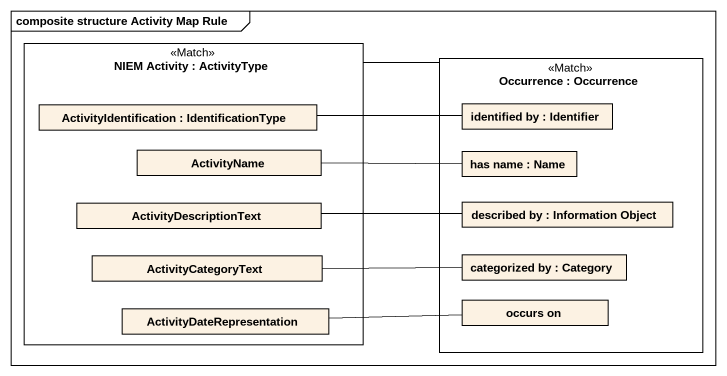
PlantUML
@startuml
mainframe composite structure Activity Map Rule
rectangle "NIEM Activity : ActivityType" as NIEM_Activity <<Match>> {
  rectangle "ActivityIdentification : IdentificationType" as ActivityIdentification
  rectangle ActivityName
  rectangle ActivityDescriptionText
  rectangle ActivityCategoryText
  rectangle ActivityDateRepresentation
}
rectangle "Occurrence : Occurrence" as Occurrence <<Match>> {
  rectangle "identified by : Identifier" as identified_by
  rectangle "has name : Name" as has_name
  rectangle "described by : Information Object" as described_by
  rectangle "categorized by : Category" as categorized_by
  rectangle "occurs on" as occurs_on
}
NIEM_Activity -right- Occurrence
ActivityIdentification -right- identified_by
ActivityName -right- has_name
ActivityDescriptionText -right- described_by
ActivityCategoryText -right- categorized_by
ActivityDateRepresentation -right- occurs_on
@enduml
